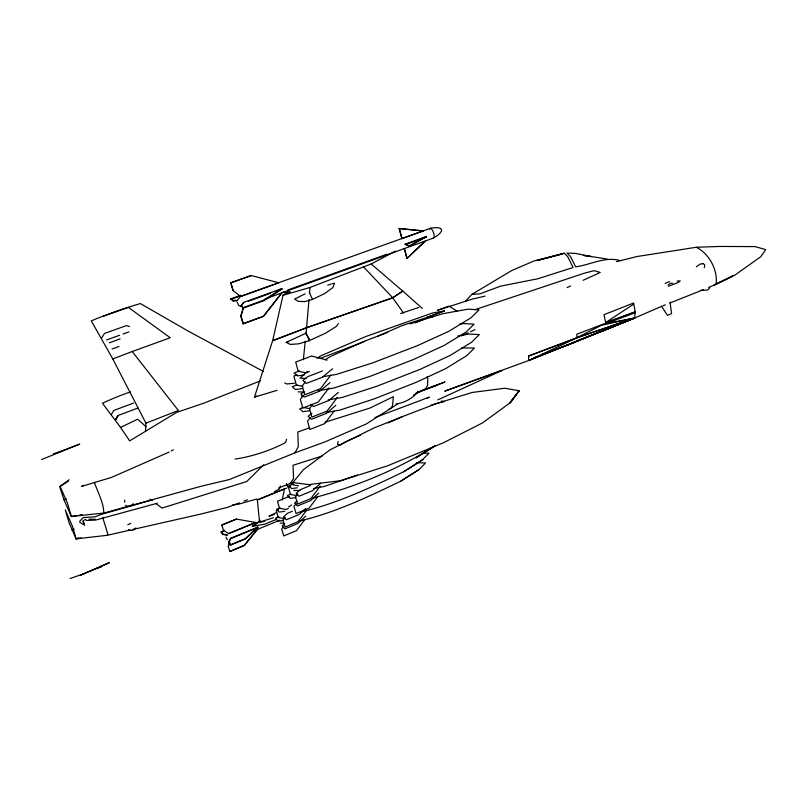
<?xml version="1.0" encoding="UTF-8"?>
<svg xmlns="http://www.w3.org/2000/svg" width="806" height="806" viewBox="0 0 806 806"><rect width="100%" height="100%" fill="white"/><g stroke="black" fill="none" stroke-linecap="round" stroke-linejoin="round"><path stroke-width="1.21" d="M305.121 293.837L294.613 299.056L298.23 301.353L304.779 301.605L312.476 299.449L309.192 292.064M418.233 391.323C413.156 398.093 404.451 403.03 395.998 403.927M501.806 370.478L444.761 391.142L528.807 360.484L576.925 337.825L576.804 334.238L635.229 311.862L633.556 303.026L603.976 314.683L605.951 323.528L634.624 318.017L661.917 306.22M145.543 431.462L145.936 423.18L112.759 358.912L91.279 320.869A362.216 280.297 -13.4 0 1 140.355 303.56L188.675 331.387L263.532 371.516M572.854 342.359L574.638 342.328L634.624 318.017L635.229 311.862L605.749 322.491L633.778 304.064M309.01 299.641L306.028 333.875M309.514 293.545L310.028 287.44L371.193 263.965L395.565 251.069M124.587 502.198L124.799 500.103M303.338 359.718L305.262 341.26M308.96 340.827L309.161 339.386L306.119 333.17L286.19 342.379L290.321 344.424L298.683 343.84L308.96 340.777L325.443 333.231L336.404 326.41L338.329 323.559M430.777 405.317L472.195 392.451L504.747 388.24L519.104 390.719L510.893 402.265L482.381 422.979L443.421 442.756L387.102 465.989L340.827 480.678L308.617 484.618L292.921 482.512L303.358 469.717L330.047 449.829L374.034 427.915L402.607 416.601M338.077 441.476L337.623 444.338L340.001 445.144L345.774 441.698L360.635 435.109M69.084 479.782L60.077 486.401L59.976 487.61L63.976 499.78L71.341 516.515L103.813 513.039C103.642 502.43 97.768 492.335 94.383 482.331M282.281 499.972L284.437 488.96L286.775 488.083M80.912 537.945L76.107 538.851L72.429 526.247L65.286 509.936L68.984 522.54L76.107 538.851L107.218 535.305L130.34 530.056M279.531 488.688L280.317 485.958M243.08 323.69L263.361 316.274L281.737 292.991L263.522 316.395L243.231 323.8L240.782 316.083L243.241 307.791M243.231 323.8L240.944 316.204L243.402 307.902M286.563 439.25L285.526 442.585C269.798 450.745 252.631 456.428 235.11 459.098M277.083 390.316L254.444 397.177L272.64 340.696L283.027 295.308L286.855 292.427M229.891 551.495L244.228 545.33L257.658 529.008L244.349 545.501L229.891 551.495L228.279 546.438L229.357 543.234M229.831 542.327L228.279 546.438M519.135 390.829L509.654 403.081L519.104 390.719M228.783 542.257L230.647 538.287L257.839 527.084L245.346 539.002L230.697 545.058L228.783 542.257L230.697 545.058M228.884 542.589L230.647 538.287M704.323 267.683L704.797 264.942L703.114 263.502M107.218 535.305L107.803 534.086L102.694 517.442M118.029 415.503L115.772 419.543L118.029 415.503L137.947 408.027M103.813 513.039L201.077 486.27L229.498 479.51L294.885 452.861L298.301 446.776L297.807 432.026L309.605 427.785M111.43 414.486L113.686 410.496L133.534 403.071M115.742 419.543L117.847 415.805M101.828 337.774L104.448 333.452L126.522 325.584L129.434 326.571M278.725 487.902L290.301 483.499L293.545 478.522L293.072 465.264L322.017 456.105M320.224 486.119L310.894 498.582L297.605 504.042L295.459 496.677L297.736 493.856M306.129 510.853L298.008 521.704L285.072 527.074L282.956 519.971L285.173 517.23M317.373 497.161L309.141 508.153L296.054 513.553L293.938 506.329L296.185 503.549M304.507 519.941L296.507 530.63L283.762 535.94L281.677 528.958L283.128 527.164M330.792 375.092L320.516 388.663L304.728 394.769L302.24 385.822L305.333 381.994M328.858 388.018L318.269 402.023L302.764 408.058L300.316 399.302L303.358 395.545M337.371 397.429L327.014 411.131L311.872 417.075L309.494 408.531L312.466 404.854M334.178 411.1L324.727 423.613L309.847 429.487L307.509 421.125L310.431 417.508M240.923 305.887L243.664 302.391L281.808 288.639L281.959 289.142L264.136 300.598L243.493 308.063L240.923 305.887L243.493 308.063M241.075 306.401L243.664 302.391M135.851 527.92C134.33 530.247 130.653 531.416 128.345 529.532M133.252 503.679C131.61 506.017 127.842 507.256 125.434 505.342M236.893 300.749L239.946 297.202M465.153 301.555L471.782 294.442L511.518 270.645L534.076 260.942L564.351 253.215L567.797 256.802L573.106 267.491L537.814 278.775L500.576 286.14L479.993 293.807L471.782 294.442M300.114 520.888C335.225 512.535 368.292 496.849 400.693 481.212L419.422 469.304L425.558 462.946L416.611 462.715M263.673 464.78L246.777 481.494L162.026 508.092L155.981 503.629M425.578 240.813L406.909 258.424L424.691 241.659M307.096 371.626L300.064 378.195L305.968 378.437M305.716 516.122L297.787 523.537L284.891 528.887L282.251 525.885L284.72 523.739M305.585 508.586L299.328 514.389L286.231 519.799L283.551 516.797L287.712 513.19L292.356 511.276M318.702 493.101L310.632 500.566L297.384 506.007L294.603 503.025L297.112 500.858M230.597 544.735L245.256 538.67L257.839 527.084M320.617 483.237L312.436 490.743L298.976 496.244L296.145 493.262L300.386 489.635L310.612 485.464M335.82 405.287L326.49 413.367L311.408 419.291L308.114 416.289L311.892 413.266M338.319 392.411L328.848 400.511L313.484 406.506L310.965 404.269M330.027 382.608L320.012 391.021L304.275 397.116L300.89 394.124L303.862 391.817M332.515 368.816L322.329 377.258L306.3 383.414L302.844 380.442L307.872 376.593L322.612 370.951M109.394 342.802L120.124 338.822M429.507 229.126L430.636 228.229C446.464 225.569 443.008 232.994 433.124 238.173L264.993 298.955M433.124 238.173L434.263 237.307L434.011 234.022L432.5 230.264L430.636 228.229L240.531 296.406M260.227 520.303L252.278 526.338L264.862 524.142L276.438 519.376M696.334 266.776L700.273 263.965L702.731 263.854M388.804 409.599L391.212 407.896L392.603 405.277L393.348 396.713L369.773 408.118L324.939 422.273M317.141 358.338L320.627 355.889L366.105 336.414L432.459 313.01L444.469 310.864L426.888 317.594M377.823 336.183L402.093 325.614L427.795 317.211L415.594 322.914M435.311 445.607L434.817 445.94C397.56 469.817 355.547 486.784 312.889 498.078M371.193 263.965L402.778 291.097L392.724 297.736L306.653 327.71L272.64 340.696L306.653 327.71L392.734 297.847L402.799 291.087L422.273 308.406M422.263 459.984L428.943 453.254L423.261 453.063M288.488 507.024L291.611 504.989M243.331 307.549L263.985 300.074L281.808 288.639M398.275 403.554L366.216 424.016L324.667 442.02L294.885 452.861M400.693 481.212L419.422 469.304M403.725 471.742L422.727 459.682L403.725 471.742C370.468 487.67 336.576 503.841 300.487 512.032M259.441 521.804L252.278 526.338L255.754 524.908M68.439 481.152L60.077 486.401L67.462 503.146L71.341 516.515L77.346 515.417M325.261 359.718L330.389 356.504L365.269 340.878L387.757 332.344M713.632 285.606L732.815 275.924L709.028 287.44M130.572 440.348L176.605 412.42L203.868 403.151L260.348 380.916M274.393 491.781L279.481 488.738M405.156 244.158L409.297 245.89L426.475 236.47L409.428 246.394L405.156 244.158L426.475 236.47M85.849 519.276L82.887 520.908L84.449 523.819M169.109 452.095L111.43 477.434L81.396 486.471L83.623 485.403M171.265 450.947L173.421 449.798M254.444 397.177L256.671 396.008M413.538 395.011L425.759 388.694L427.643 385.177L427.744 378.87L427.099 376.855M312.476 299.449L324.838 293.455L332.767 287.651L334.561 283.198L332.374 283.712M130.532 391.877A284.74 272.891 -59.6 0 0 102.443 403.252L120.557 427.422L137.625 419.211L146.037 426.706M100.418 566.809L109.525 562.487L80.197 575.242L101.506 566.578L96.337 568.562M276.639 512.455L268.952 516.314L274.302 514.359M386.92 254.243L287.813 289.989M501.826 370.579L437.819 399.867M461.425 335.89L468.236 332.777M470.513 331.74L475.056 329.654M567.142 287.571L570.567 286.009M583.141 280.276L599.13 272.982M388.089 422.928L401.811 416.843L437.638 403.151L444.428 401.539L441.396 401.045M127.761 524.706L130.743 523.406M427.089 398.093L429.306 397.126L374.961 417.568M41.559 459.571L79.744 444.106L53.498 454.04L59.846 451.934M254.273 530.408L257.658 529.008M253.074 531.214L279.742 520.213M288.276 508.526L285.959 509.483L279.561 508.344L277.466 501.241L289.223 496.446M228.561 533.622L255.744 522.459L228.561 533.622L223.413 530.177L221.781 525.049L236.4 519.084L255.744 522.459M278.876 516.898L275.471 518.298L278.05 521.17L283.45 520.424M230.748 538.62L257.94 527.416M601.901 331.357L634.624 318.017L601.457 325.312L576.935 337.613L634.624 318.017L601.326 331.065M357.38 474.946L324.516 486.401L313.484 488.557M227.272 535.194L222.95 534.449L221.197 532.041L224.421 530.358M280.105 507.79L276.649 509.211L279.279 512.082L284.75 511.316M221.197 532.041L223.413 531.134M278.554 509.624L276.257 510.561L278.322 517.543L284.629 518.641M290.956 494.088L287.46 495.509L290.18 498.36L295.742 497.574M634.624 318.017L528.807 360.484L528.524 356.061L576.925 337.825L634.624 318.017L528.807 360.484M293.213 483.993L288.87 485.756L291.641 488.597L297.293 487.791M290.583 486.381L288.427 487.257L290.523 494.491L296.991 495.68M257.356 499.911L284.437 488.96L257.356 499.911L259.572 522.127L264.67 521.411M76.107 538.851L78.444 537.924M663.036 305.736L665.333 304.819M669.937 302.985L703.285 289.727M71.936 530.066L74.253 529.149M602.475 330.611L630 319.781L576.361 341.049M145.936 423.18L178.388 410.476L132.194 351.537L112.759 358.912M63.976 499.78L66.293 498.874M303.056 407.514L299.701 408.823L302.855 411.654L309.464 410.788M301.525 396.119L303.812 395.232M296.92 384.905L292.246 386.699L295.49 389.52L302.361 388.583M320.224 358.408L364.765 341.361M309.333 371.526L305.937 372.825L298.21 371.234L295.701 362.075L311.66 356.03L327.125 360.121M415.735 393.157L445.023 381.943L416.944 392.451M299.52 370.992L294.009 373.087L297.323 375.888L304.315 374.931M297.182 374.83L293.888 376.09L296.356 385.046L302.855 386.346M239.362 502.873L227.786 507.276L200.906 514.047L132.768 529.512M243.986 501.11L247.462 499.791M533.683 357.804L537.209 356.474M547.778 352.484L541.904 354.7L547.748 352.474M528.524 356.061L576.925 337.825M444.469 310.864L427.029 317.292M416.893 392.703L437.94 384.895M437.487 310.32L448.932 306.099L457.496 311.378M605.951 323.528L635.158 312.738M132.194 351.537L170.217 337.754L128.406 307.418L103.833 316.083M248.439 301.232L270.403 293.313M276.176 291.228L281.959 289.142M405.277 244.661L426.606 236.964M236.914 300.86L233.196 300.981L230.728 298.875L240.823 295.258M230.889 299.389L238.727 296.568M278.785 282.835L240.692 296.507L233.085 290.553L230.758 282.825L251.291 275.531L278.624 282.735M401.982 238.596L423.281 230.949L399.192 228.491L401.982 238.596L399.192 228.491M112.094 348.988L119.046 346.479M119.631 335.256L106.533 339.941M123.106 334.006L128.92 331.931M230.758 282.825L251.291 275.531M70.152 578.486L85.325 573.278M400.622 313.504L418.777 307.439M474.694 309.756L584.682 273.073L594.294 270.665L600.279 272.468M327.75 285.133L331.276 283.974M276.458 517.724L278.735 516.978M437.587 310.28L472.185 299.137L485.081 296.114M290.301 483.499L293.817 482.361M259.572 522.127L273.395 517.724M256.832 498.995L238.516 504.193L232.501 504.939M410.093 323.871L442.766 313.695L468.145 309.151L479.056 309.847L471.016 317.786L448.67 331.387L417.407 345.653L372.755 362.851L336.565 374.367L322.964 376.694M310.028 287.44L283.027 295.308L290.361 291.701L282.019 292.356M668.506 286.271L678.058 282.543L680.264 280.941L677.131 281.042M153.14 499.619L99.511 514.943L95.41 516.807L83.3 517.563L79.734 521.28L79.965 522.449L84.721 525.24L83.109 522.076M157.382 503.216L95.632 520.082L86.171 520.475M564.351 253.215L537.209 260.509L562.074 254.071M616.519 261.638L636.861 256.56L696.283 247.271L719.476 246.455L755.071 246.596L765.7 249.608L760.713 256.761L735.001 275.027L716.111 284.065C717.995 270.081 709.078 253.527 696.283 247.271M461.737 347.91L474.462 348.021L466.845 355.587L445.718 368.614L416.168 382.346L374.004 398.95L339.87 410.093L326.37 412.511M457.828 336.042L468.81 334.006L479.298 334.611L471.56 342.288L450.08 355.486L420.037 369.37L377.158 386.134L342.429 397.388L328.193 399.897M79.754 514.974L82.152 514.53M459.763 324.183L463.329 323.528L474.059 324.173L466.14 332.001L444.177 345.421L413.448 359.526L369.571 376.563L334.027 387.978L318.239 390.719M286.19 342.379L287.913 342.117M294.452 383.253L286.644 383.978L284.689 382.961M230.728 298.875L233.045 300.467L236.763 300.356M280.085 523.064L283.631 523.054M293.817 490.441L299.973 490.471M88.992 519.205L95.491 519.316M303.983 392.059L298.18 391.837M700.585 290.331L707.678 290.049L709.471 288.236L709.169 287.148M399.393 228.572L423.281 230.949M583.383 255.361L607.19 259.018M584.269 255.542L591.13 256.56L575.474 253.376L567.011 253.104L570.436 256.469L575.665 266.846C590.738 264.821 605.165 256.066 620.6 260.691M221.096 531.718L222.849 534.126L227.171 534.862M298.563 485.837L291.994 484.608L291.389 482.502M303.731 407.514L309.796 408.682M242.475 306.431L238.858 305.716L237.226 302.482M227.393 539.849L225.962 537.179M233.085 290.553L230.919 282.936M149.926 499.176L151.941 500.657M430.626 315.831L432.479 317.483M363.425 266.776L392.724 297.736M236.4 519.084L221.781 525.049M392.734 297.847L403.605 313.111M120.557 427.422L129.736 440.973M661.545 306.24L667.418 315.358L671.579 313.685L670.058 302.26M286.412 483.932L288.044 486.975L286.573 483.912M305.806 333.1L309.161 339.386M233.045 300.467L233.196 300.981M263.985 300.074L264.136 300.598M407.111 258.514L404.35 248.49L406.909 258.424M668.043 285.092A4.765 2.902 -44.7 0 1 672.647 283.289M665.131 283.531A5.773 1.783 -31.2 0 1 669.715 281.727M434.293 446.252L416.087 457.788L434.293 446.252M574.779 342.278L550.075 351.597L574.779 342.278"/></g></svg>
